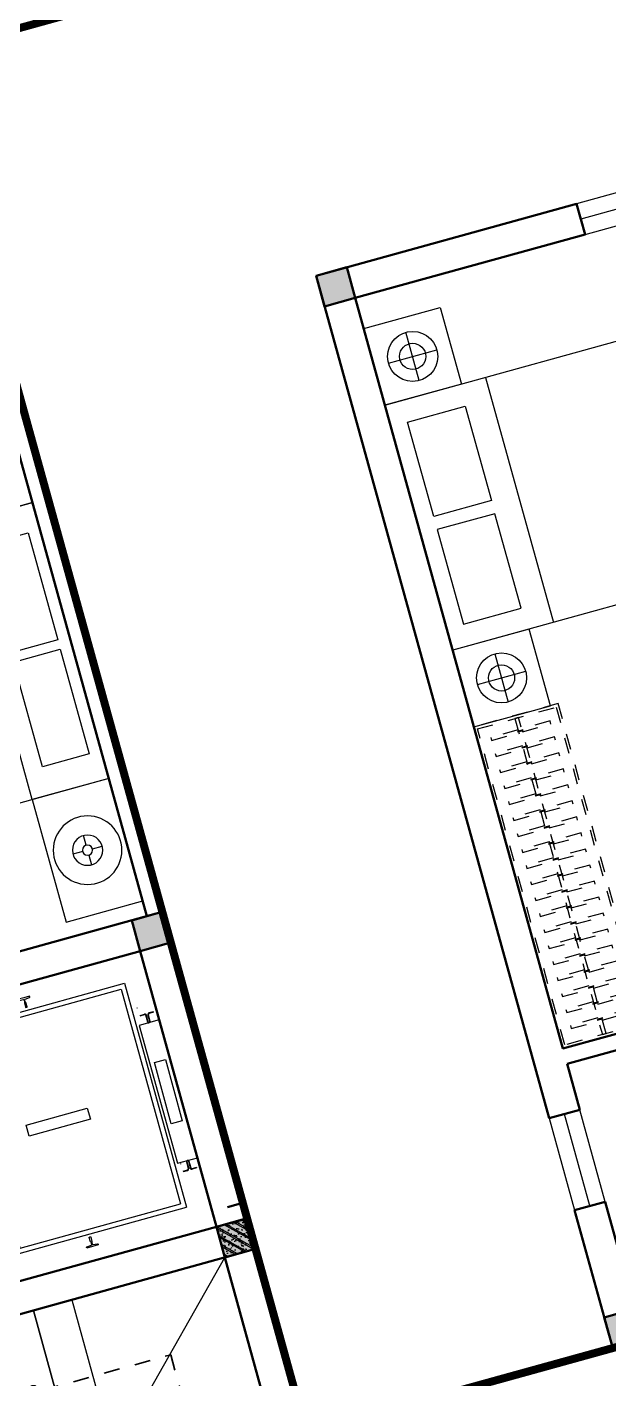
# Model space of a CAD drawing. Header units: metres. Extents: x 568332 to 569219, y 2065964 to 2066430.
# Drawn here: x 568528.25 to 568531.91, y 2066382.82 to 2066391.33 of the extents above; entities that cross this region are included whole.
import ezdxf

# ---------------------------------------------------------------- set-up
doc = ezdxf.new("R2010")
doc.units = ezdxf.units.M
for name, pattern in [('DASHDOT2', [0.5, 0.25, -0.125, 0, -0.125]), ('HIDDEN', [0.375, 0.25, -0.125]), ('X-5M-G-MB PHONGNGU$0$HIDDEN2', [0.1875, 0.125, -0.0625])]:
    doc.linetypes.add(name, pattern=pattern)
doc.layers.get('0').update_dxf_attribs({"linetype": 'CONTINUOUS'})
for name, color, linetype, lineweight in [('-CONCRETE', 1, 'CONTINUOUS', 35), ('-DIM', 9, 'CONTINUOUS', 13), ('-DOOR', 137, 'CONTINUOUS', 9), ('-FURNITURE', 46, 'CONTINUOUS', 9), ('-HATCH', 8, 'CONTINUOUS', 5), ('-LINE1', 7, 'CONTINUOUS', 18), ('-LINE2', 252, 'CONTINUOUS', 9), ('-STEEL1', 1, 'CONTINUOUS', 35), ('-TEXT', 7, 'CONTINUOUS', 15), ('-WALL', 4, 'CONTINUOUS', 35)]:
    doc.layers.add(name, color=color, linetype=linetype, lineweight=lineweight)
doc.layers.add('-RANH GIOI LO DAT', color=12, linetype='CONTINUOUS')
doc.layers.add('1-NETMANH', color=8, linetype='CONTINUOUS')
doc.styles.add('vnavanth', font='', dxfattribs={"width": 0.8})
doc.styles.get('vnavanth').set_extended_font_data('.VnAvantH')

# ---------------------------------------------------------------- blocks, each defined once
blk = doc.blocks.new('M32-T3')
at = {"layer": '-RANH GIOI LO DAT', "linetype": 'HIDDEN', "ltscale": 10, "const_width": 50}
blk.add_lwpolyline([(199451.4178575455, -1036598.047237429), (205466.3236621032, -1036132.558427745), (205466.3236621025, -1016255.591068573), (194466.3236619882, -1016255.591068438), (194466.3236616741, -1031983.839740519)], close=True, dxfattribs=at)
blk = doc.blocks.new('*U237')
at = {"linetype": 'X-5M-G-MB PHONGNGU$0$HIDDEN2'}
for points in [[(0, 600.0000000004657), (0, 0), (2290.909090880962, -8.262197655262123e-10), (2290.909090880962, 599.9999999996394)], [(2270.909090880962, 579.999661371566), (2270.909090880962, 19.99966137156623), (20, 20.00000000046566), (20, 580.0000000004657)], [(2270.909090880962, 286.6991212946483), (2270.909090880962, 313.0991212945551), (20, 313.0991212953813), (19.99999859370291, 286.6991212952417)], [(113.7817614636733, 319.1750910408318), (109.4317788550979, 319.1750910408318), (109.4317788550979, 280.441767644881), (113.7817614636733, 280.441767644881)], [(227.7817614636733, 319.1750910407849), (223.4317788550979, 319.1750910407849), (223.4317788550979, 280.4417676448341), (227.7817614636733, 280.4417676448341)], [(341.7817614636733, 319.175091040738), (337.4317788550979, 319.175091040738), (337.4317788550979, 280.4417676447872), (341.7817614636733, 280.4417676447872)], [(455.7817614636733, 319.1750910406911), (451.4317788550979, 319.1750910406911), (451.4317788550979, 280.4417676447403), (455.7817614636733, 280.4417676447403)], [(569.7817614636733, 319.1750910406442), (565.431778855098, 319.1750910406442), (565.431778855098, 280.4417676446934), (569.7817614636733, 280.4417676446934)], [(683.7817614636733, 319.1750910405973), (679.431778855098, 319.1750910405973), (679.431778855098, 280.4417676446465), (683.7817614636733, 280.4417676446465)], [(797.7817614636733, 319.1750910405504), (793.431778855098, 319.1750910405504), (793.431778855098, 280.4417676445996), (797.7817614636733, 280.4417676445996)], [(911.7817614636733, 319.1750910405035), (907.431778855098, 319.1750910405035), (907.431778855098, 280.4417676445527), (911.7817614636733, 280.4417676445527)], [(1025.781761463673, 319.1750910404566), (1021.431778855098, 319.1750910404566), (1021.431778855098, 280.4417676445057), (1025.781761463673, 280.4417676445057)], [(1139.781761463673, 319.1750910404097), (1135.431778855098, 319.1750910404097), (1135.431778855098, 280.4417676444588), (1139.781761463673, 280.4417676444588)], [(1253.781761463673, 319.1750910403628), (1249.431778855098, 319.1750910403628), (1249.431778855098, 280.4417676444119), (1253.781761463673, 280.4417676444119)], [(1367.781761463673, 319.1750910403159), (1363.431778855098, 319.1750910403159), (1363.431778855098, 280.441767644365), (1367.781761463673, 280.441767644365)], [(1481.781761463673, 319.175091040269), (1477.431778855098, 319.175091040269), (1477.431778855098, 280.4417676443181), (1481.781761463673, 280.4417676443181)], [(1595.781761463673, 319.175091040222), (1591.431778855098, 319.175091040222), (1591.431778855098, 280.4417676442712), (1595.781761463673, 280.4417676442712)], [(1709.781761463673, 319.1750910401751), (1705.431778855098, 319.1750910401751), (1705.431778855098, 280.4417676442243), (1709.781761463673, 280.4417676442243)], [(1823.781761463673, 319.1750910401282), (1819.431778855098, 319.1750910401282), (1819.431778855098, 280.4417676441774), (1823.781761463673, 280.4417676441774)], [(1937.781761463673, 319.1750910400813), (1933.431778855098, 319.1750910400813), (1933.431778855098, 280.4417676441305), (1937.781761463673, 280.4417676441305)], [(2051.781761463673, 319.1750910400344), (2047.431778855098, 319.1750910400344), (2047.431778855098, 280.4417676440836), (2051.781761463673, 280.4417676440836)], [(2165.781761463673, 319.1750910399875), (2161.431778855098, 319.1750910399875), (2161.431778855098, 280.4417676440366), (2165.781761463673, 280.4417676440366)]]:
    blk.add_lwpolyline(points, close=True, dxfattribs=at)
for points in [[(122.2409142897814, 313.1103512093413), (122.2409142897814, 515.2497102723445), (100.1765458012815, 515.2497102723445), (100.1765458012815, 313.1103512093413)], [(236.2409142897814, 313.1103512092944), (236.2409142897814, 515.2497102722975), (214.1765458012815, 515.2497102722975), (214.1765458012815, 313.1103512092944)], [(350.2409142897814, 313.1103512092475), (350.2409142897814, 515.2497102722507), (328.1765458012815, 515.2497102722507), (328.1765458012815, 313.1103512092475)], [(464.2409142897814, 313.1103512092006), (464.2409142897814, 515.2497102722037), (442.1765458012815, 515.2497102722037), (442.1765458012815, 313.1103512092006)], [(578.2409142897814, 313.1103512091537), (578.2409142897814, 515.2497102721569), (556.1765458012815, 515.2497102721569), (556.1765458012815, 313.1103512091537)], [(692.2409142897814, 313.1103512091068), (692.2409142897814, 515.24971027211), (670.1765458012815, 515.24971027211), (670.1765458012815, 313.1103512091068)], [(806.2409142897814, 313.1103512090599), (806.2409142897814, 515.249710272063), (784.1765458012815, 515.249710272063), (784.1765458012815, 313.1103512090599)], [(920.2409142897814, 313.110351209013), (920.2409142897814, 515.2497102720162), (898.1765458012815, 515.2497102720162), (898.1765458012815, 313.110351209013)], [(1034.240914289781, 313.1103512089661), (1034.240914289781, 515.2497102719692), (1012.176545801281, 515.2497102719692), (1012.176545801281, 313.1103512089661)], [(1148.240914289781, 313.1103512089192), (1148.240914289781, 515.2497102719224), (1126.176545801281, 515.2497102719224), (1126.176545801281, 313.1103512089192)], [(1262.240914289781, 313.1103512088723), (1262.240914289781, 515.2497102718754), (1240.176545801281, 515.2497102718754), (1240.176545801281, 313.1103512088723)], [(1376.240914289781, 313.1103512088254), (1376.240914289781, 515.2497102718285), (1354.176545801281, 515.2497102718285), (1354.176545801281, 313.1103512088254)], [(1490.240914289781, 313.1103512087785), (1490.240914289781, 515.2497102717816), (1468.176545801281, 515.2497102717816), (1468.176545801281, 313.1103512087785)], [(1604.240914289781, 313.1103512087315), (1604.240914289781, 515.2497102717347), (1582.176545801281, 515.2497102717347), (1582.176545801281, 313.1103512087315)], [(1718.240914289781, 313.1103512086846), (1718.240914289781, 515.2497102716878), (1696.176545801281, 515.2497102716878), (1696.176545801281, 313.1103512086846)], [(1832.240914289781, 313.1103512086377), (1832.240914289781, 515.2497102716409), (1810.176545801281, 515.2497102716409), (1810.176545801281, 313.1103512086377)], [(1946.240914289781, 313.1103512085908), (1946.240914289781, 515.2497102715939), (1924.176545801281, 515.2497102715939), (1924.176545801281, 313.1103512085908)], [(2060.240914289781, 313.1103512085439), (2060.240914289781, 515.2497102715471), (2038.176545801281, 515.2497102715471), (2038.176545801281, 313.1103512085439)], [(2174.240914289781, 313.110351208497), (2174.240914289781, 515.2497102715001), (2152.176545801281, 515.2497102715001), (2152.176545801281, 313.110351208497)], [(100.1765458012815, 286.7103512094345), (100.1765458012815, 92.0852110228024), (122.2409142897814, 92.0852110228024), (122.2409142897814, 286.7103512094345)], [(214.1765458012815, 286.7103512093876), (214.1765458012815, 92.08521102275549), (236.2409142897814, 92.08521102275549), (236.2409142897814, 286.7103512093876)], [(328.1765458012815, 286.7103512093407), (328.1765458012815, 92.08521102270858), (350.2409142897814, 92.08521102270858), (350.2409142897814, 286.7103512093407)], [(442.1765458012815, 286.7103512092938), (442.1765458012815, 92.08521102266168), (464.2409142897814, 92.08521102266168), (464.2409142897814, 286.7103512092938)], [(556.1765458012815, 286.7103512092469), (556.1765458012815, 92.08521102261477), (578.2409142897814, 92.08521102261477), (578.2409142897814, 286.7103512092469)], [(670.1765458012815, 286.7103512092), (670.1765458012815, 92.08521102256786), (692.2409142897814, 92.08521102256786), (692.2409142897814, 286.7103512092)], [(784.1765458012815, 286.7103512091531), (784.1765458012815, 92.08521102252095), (806.2409142897814, 92.08521102252095), (806.2409142897814, 286.7103512091531)], [(898.1765458012815, 286.7103512091062), (898.1765458012815, 92.08521102247404), (920.2409142897814, 92.08521102247404), (920.2409142897814, 286.7103512091062)], [(1012.176545801281, 286.7103512090592), (1012.176545801281, 92.08521102242715), (1034.240914289781, 92.08521102242715), (1034.240914289781, 286.7103512090592)], [(1126.176545801281, 286.7103512090123), (1126.176545801281, 92.08521102238024), (1148.240914289781, 92.08521102238024), (1148.240914289781, 286.7103512090123)], [(1240.176545801281, 286.7103512089654), (1240.176545801281, 92.08521102233333), (1262.240914289781, 92.08521102233333), (1262.240914289781, 286.7103512089654)], [(1354.176545801281, 286.7103512089186), (1354.176545801281, 92.08521102228642), (1376.240914289781, 92.08521102228642), (1376.240914289781, 286.7103512089186)], [(1468.176545801281, 286.7103512088717), (1468.176545801281, 92.0852110222395), (1490.240914289781, 92.0852110222395), (1490.240914289781, 286.7103512088717)], [(1582.176545801281, 286.7103512088247), (1582.176545801281, 92.0852110221926), (1604.240914289781, 92.0852110221926), (1604.240914289781, 286.7103512088247)], [(1696.176545801281, 286.7103512087778), (1696.176545801281, 92.0852110221457), (1718.240914289781, 92.0852110221457), (1718.240914289781, 286.7103512087778)], [(1810.176545801281, 286.7103512087309), (1810.176545801281, 92.08521102209879), (1832.240914289781, 92.08521102209879), (1832.240914289781, 286.7103512087309)], [(1924.176545801281, 286.710351208684), (1924.176545801281, 92.08521102205188), (1946.240914289781, 92.08521102205188), (1946.240914289781, 286.710351208684)], [(2038.176545801281, 286.7103512086371), (2038.176545801281, 92.08521102200497), (2060.240914289781, 92.08521102200497), (2060.240914289781, 286.7103512086371)], [(2152.176545801281, 286.7103512085902), (2152.176545801281, 92.08521102195806), (2174.240914289781, 92.08521102195806), (2174.240914289781, 286.7103512085902)]]:
    blk.add_lwpolyline(points, dxfattribs=at)
blk = doc.blocks.new('G1600')
for p, q in [((137477.0741823114, -212827.2147267315), (139077.0741823114, -212827.2147267327)), ((137227.6935681712, -213391.7193460799), (137227.6935681718, -213076.8871672568)), ((139326.4547964507, -213391.7193460799), (139326.4547964501, -213076.8871672568)), ((137385.1096575831, -213234.3032566686), (137070.2774787599, -213234.3032566681)), ((139169.0387070388, -213234.3032566686), (139483.870885862, -213234.3032566681))]:
    blk.add_line(p, q)
blk.add_lwpolyline([(137477.074182311, -213484.2147267315), (137477.0741823123, -211484.2147267315), (139077.0741823123, -211484.2147267327), (139077.074182311, -213484.2147267327), (137477.074182311, -213484.2147267315)])
for points in [[(136977.074182316, -213484.2147267311), (136977.0741823163, -212984.3917867657), (137477.0741823113, -212984.3917867661), (137477.074182311, -213484.2147267315)], [(139577.0741823059, -213484.2147267331), (139577.0741823062, -212984.3917867677), (139077.0741823113, -212984.3917867673), (139077.074182311, -213484.2147267327)], [(137617.074182311, -213375.2147267316), (137617.0741823112, -212998.7147267316), (138234.5741823112, -212998.714726732), (138234.574182311, -213375.214726732)], [(138937.074182311, -213375.2147267325), (138937.0741823112, -212998.7147267325), (138319.5741823112, -212998.7147267321), (138319.574182311, -213375.2147267321)]]:
    blk.add_lwpolyline(points, close=True)
for centre, radius in [((137227.6935681715, -213234.3032566684), 157.4160894116067), ((139326.4547964504, -213234.3032566684), 157.4160894116067), ((137227.6935681715, -213234.3032566684), 82.41608941160666), ((139326.4547964504, -213234.3032566684), 82.41608941160666)]:
    blk.add_circle(centre, radius)
blk = doc.blocks.new('A$C5C575821')
at = {"layer": '-CONCRETE'}
h = blk.add_hatch(color=256, dxfattribs=at)
h.dxf.hatch_style = 1
h.paths.add_polyline_path([(-0.00237559899687767, 200.0000000000146), (-0.00237559899687767, 1.455191522836685e-11), (199.9976244010031, 1.455191522836685e-11), (199.9976244010031, 200.0000000000146)])
blk.add_lwpolyline([(-0.00237559899687767, 1.455191522836685e-11), (199.9976244010031, 1.455191522836685e-11), (199.9976244010031, 200.0000000000146), (-0.00237559899687767, 200.0000000000146)], close=True, dxfattribs=at)
blk = doc.blocks.new('M33-T3')
at = {"layer": '-DOOR'}
for points in [[(196376.5836494273, -1084899.891870278), (195776.5717095194, -1084899.891870278), (195776.5717095194, -1085099.891870278), (196376.5836494273, -1085099.891870278)], [(201876.57170953, -1086599.891870285), (201676.5717096046, -1086599.891870285), (201676.5717096046, -1087999.891870285), (201876.57170953, -1087999.891870285)]]:
    blk.add_lwpolyline(points, close=True, dxfattribs=at)
for points in [[(195776.5717095194, -1084999.891870278), (196376.5762835864, -1084999.936046146)], [(201776.5717095673, -1087999.891870285), (201776.5717095673, -1086599.891870285)]]:
    blk.add_lwpolyline(points, dxfattribs=at)
at = {"layer": '-RANH GIOI LO DAT', "linetype": 'HIDDEN', "ltscale": 10, "const_width": 50}
blk.add_lwpolyline([(203876.571708693, -1102080.35633725), (203876.5717087883, -1082899.891869968), (194876.5717094397, -1082899.891870038), (194876.5717094397, -1102776.859229435)], close=True, dxfattribs=at)
at = {"layer": '-WALL', "linetype": 'Continuous', "ltscale": 10}
for p, q in [((194876.5717094397, -1084899.891870357), (195776.5717095194, -1084899.891870347)), ((196376.5836494273, -1084899.891870355), (201876.5717095169, -1084899.891870276)), ((201876.5717095169, -1084899.891870276), (201876.57170953, -1086599.891870285)), ((195076.5717094397, -1085099.891870355), (195776.5717095194, -1085099.891870347)), ((196376.5689242505, -1085099.89187034), (196676.5717095616, -1085099.891870337)), ((196776.5717095616, -1085099.89187035), (201676.5717095192, -1085099.891870278)), ((201676.5717095192, -1085099.891870278), (201676.57170953, -1086599.891870285)), ((201676.5717095988, -1086599.891870285), (201876.5717095988, -1086599.891870285))]:
    blk.add_line(p, q, dxfattribs=at)
at = {"layer": '-WALL'}
for p, q in [((195776.5717095194, -1085099.891870347), (195776.5717095194, -1084899.891870347)), ((196376.5689242505, -1085099.89187034), (196376.5836494273, -1084899.891870355)), ((196676.5717094877, -1087475.189728259), (196676.5717095616, -1085099.891870337)), ((196776.5717094878, -1087475.189728259), (196776.5717095616, -1085099.89187035))]:
    blk.add_line(p, q, dxfattribs=at)
at = {"layer": '-FURNITURE', "extrusion": (0, 0, -1), "xscale": -0.916666666665974, "yscale": 0.916666666665974, "zscale": -0.916666666665974, "rotation": 180}
blk.add_blockref('*U237', (-198876.5717095342, -1085099.89187035), dxfattribs=at)
at = {"layer": '-FURNITURE', "rotation": 180}
blk.add_blockref('G1600', (338453.6458918434, -1298584.106596781), dxfattribs=at)
at = {"layer": '-WALL', "xscale": -1}
for p in [(195076.5693338407, -1085099.891870355), (201876.5693339201, -1085099.891870276)]:
    blk.add_blockref('A$C5C575821', p, dxfattribs=at)
blk = doc.blocks.new('M34-T3')
at = {"layer": '-RANH GIOI LO DAT', "linetype": 'HIDDEN', "ltscale": 10, "const_width": 50.00000000000004}
blk.add_lwpolyline([(202625.2799110413, -1167939.099892139), (202625.2799110413, -1149455.138317585), (193625.2799105644, -1149455.138317347), (193625.2799098492, -1168635.60278511)], close=True, dxfattribs=at)
blk = doc.blocks.new('X-5M-DH-2-CORE$0$A$C75E80C28')
at = {"layer": '-LINE2', "linetype": 'Continuous', "ltscale": 2}
for p, q in [((-510.0000099998433, -21.5000000000291), (-510.0000099998579, -50.60000000000582)), ((-506.8000099998899, -21.5000000000291), (-510.0000099998433, -21.5000000000291)), ((-510.0000099998579, -108.5000000000291), (-510.0000099998433, -79.39999999999418)), ((-506.8000099998899, -21.5000000000291), (-506.8000099999044, -50.60000000000582)), ((-506.8000099999044, -108.5000000000291), (-506.8000099998899, -79.39999999999418)), ((-456.2000100000296, -56.79999999998836), (-500.6000099999364, -56.80000000001746)), ((-456.2000100000441, -60), (-500.600009999951, -60.0000000000291)), ((-456.2000100000296, -70), (-500.6000099999364, -70.0000000000291)), ((-456.2000100000296, -73.19999999995343), (-500.6000099999364, -73.19999999998254)), ((-453.2000100000441, -63), (-453.2000100000296, -67)), ((-450.0000099998579, -63), (-450.0000099998433, -67)), ((450.0000100000616, -63), (450.0000100000761, -67)), ((453.200010000015, -63), (453.2000100000296, -67)), ((456.2000100000296, -56.79999999998836), (500.6000100000529, -56.79999999998836)), ((456.200010000015, -60), (500.6000100000383, -60)), ((456.2000100000296, -70), (500.6000100000529, -70)), ((456.2000100000296, -73.19999999995343), (500.6000100000529, -73.19999999995343)), ((506.8000100001227, -21.5), (510.0000100000761, -21.5)), ((506.8000100001227, -21.5), (506.8000100001082, -50.59999999997672)), ((506.8000100001227, -108.5), (506.8000100001227, -79.39999999996508)), ((510.0000100000761, -21.5), (510.0000100000616, -50.59999999997672)), ((510.0000100000761, -108.5), (510.0000100000761, -79.39999999996508)), ((-731.0000002632733, -148.9999999649008), (730.9999997367267, -148.9999999649299)), ((-731.0000002698944, -1304.999999934109), (-731.0000002632733, -148.9999999649008)), ((-556.8000102631631, -112.4999999912397), (-560.0000102631166, -112.4999999912397)), ((456.800009736864, -112.4999999912397), (460.0000097368174, -112.4999999912397)), ((730.9999997301056, -1304.999999934109), (730.9999997367267, -148.9999999649299)), ((-700.0000002632733, -178.9999999649008), (699.9999997367267, -178.9999999649299)), ((-700.0000002699089, -1224.999999934109), (-700.0000002632733, -178.9999999649008)), ((699.9999997300911, -1224.999999934109), (699.9999997367267, -178.9999999649299)), ((-700.0000002699089, -1224.999999934109), (-400.0000002699089, -1224.999999934138)), ((-400.0000002698944, -1304.999999934138), (-400.0000002699089, -1224.999999934138)), ((699.9999997300911, -1224.999999934109), (399.9999997300911, -1224.999999934109)), ((399.9999997301056, -1304.999999934109), (399.9999997300911, -1224.999999934109)), ((839.9999997301056, -1304.999999934109), (-840.0000002698944, -1304.999999934109)), ((-840.0000002698944, -1364.999999934109), (-840.0000002698944, -1304.999999934109)), ((424.9999997301056, -1308.999999934109), (-425.0000002698944, -1308.999999934109)), ((-425.0000002699089, -1342.999999934109), (-425.0000002698944, -1308.999999934109)), ((424.9999997300911, -1342.999999934109), (-425.0000002699089, -1342.999999934109)), ((-2.6989437174052e-07, -1308.999999934109), (-2.699089236557484e-07, -1342.999999934109)), ((424.9999997300911, -1342.999999934109), (424.9999997301056, -1308.999999934109)), ((839.9999997301056, -1364.999999934109), (839.9999997301056, -1304.999999934109)), ((839.9999997301056, -1364.999999934109), (-840.0000002698944, -1364.999999934109)), ((839.9999997301056, -1394.999999934109), (-840.0000002698944, -1394.999999934109)), ((-840.0000002698944, -1394.999999934109), (-840.0000002698944, -1454.999999934109)), ((429.9999997300911, -1405.999999934138), (-430.0000002699089, -1405.999999934109)), ((-430.0000002699089, -1405.999999934109), (-430.0000002698944, -1445.999999934109)), ((429.9999997301056, -1445.999999934138), (-430.0000002698944, -1445.999999934109)), ((-2.699089236557484e-07, -1405.999999934109), (-2.6989437174052e-07, -1445.999999934109)), ((429.9999997300911, -1405.999999934138), (429.9999997301056, -1445.999999934138)), ((839.9999997301056, -1394.999999934109), (839.9999997301056, -1454.999999934109)), ((-840.0000002698944, -1454.999999934109), (-435.0000002698944, -1454.999999934109)), ((-435.0000002698944, -1449.999999934109), (-435.0000002699089, -1459.999999934109)), ((-435.0000002698944, -1449.999999934109), (-400.0000002698944, -1449.999999934138)), ((-435.0000002699089, -1459.999999934109), (-425.0000002699089, -1459.999999934109)), ((-435.0000002698653, -1489.999999934109), (-435.0000002698653, -1499.999999934109)), ((-435.0000002698653, -1489.999999934109), (-425.0000002698653, -1489.999999934109)), ((-435.0000002698653, -1499.999999934109), (-400.0000002698653, -1499.999999934138)), ((-433.4000002698012, -1451.599999934086), (-433.4000002698012, -1458.399999934074)), ((-433.4000002698012, -1451.599999934086), (-401.6000002697547, -1451.599999934086)), ((-433.4000002698012, -1458.399999934074), (-425.0000002698944, -1458.399999934074)), ((-433.4000002697721, -1491.599999934086), (-433.4000002697721, -1498.399999934074)), ((-433.4000002697721, -1491.599999934086), (-425.0000002698653, -1491.599999934086)), ((-433.4000002697721, -1498.399999934074), (-401.6000002697256, -1498.399999934074)), ((-425.0000002698944, -1458.399999934074), (-425.0000002699089, -1459.999999934109)), ((-425.0000002698653, -1489.999999934109), (-425.0000002698653, -1491.599999934086)), ((-401.6000002697547, -1451.599999934086), (-401.6000002697256, -1498.399999934074)), ((399.9999997301056, -1449.999999934109), (-400.0000002698944, -1449.999999934138)), ((-400.0000002698944, -1449.999999934138), (-400.0000002698653, -1499.999999934138)), ((399.9999997301056, -1449.999999934109), (399.9999997301347, -1499.999999934109)), ((434.9999997301056, -1449.999999934109), (399.9999997301056, -1449.999999934109)), ((434.9999997301347, -1499.999999934109), (399.9999997301347, -1499.999999934109)), ((401.5999997301988, -1451.599999934086), (401.5999997302279, -1498.399999934074)), ((433.3999997302453, -1451.599999934086), (401.5999997301988, -1451.599999934086)), ((433.3999997302744, -1498.399999934074), (401.5999997302279, -1498.399999934074)), ((433.3999997302453, -1458.399999934074), (424.9999997301056, -1458.399999934074)), ((424.9999997301056, -1458.399999934074), (424.9999997301056, -1459.999999934109)), ((434.9999997301056, -1459.999999934109), (424.9999997301056, -1459.999999934109)), ((424.9999997301347, -1489.999999934109), (424.9999997301347, -1491.599999934086)), ((434.9999997301347, -1489.999999934109), (424.9999997301347, -1489.999999934109)), ((433.3999997302744, -1491.599999934086), (424.9999997301347, -1491.599999934086)), ((433.3999997302453, -1451.599999934086), (433.3999997302453, -1458.399999934074)), ((433.3999997302744, -1491.599999934086), (433.3999997302744, -1498.399999934074)), ((434.9999997301056, -1449.999999934109), (434.9999997301056, -1459.999999934109)), ((839.9999997301056, -1454.999999934109), (434.9999997301056, -1454.999999934109)), ((434.9999997301347, -1489.999999934109), (434.9999997301347, -1499.999999934109))]:
    blk.add_line(p, q, dxfattribs=at)
for points in [[(-450.0000000000146, 0), (-450, -130), (450, -130), (449.9999999999854, 0)], [(-200, -29), (200.0000000001164, -29), (200.0000000001164, -101), (-200, -101)], [(-36.0000002632587, -583.9999999649008), (35.9999997367413, -583.9999999649008), (35.99999973675585, -983.9999999649008), (-36.00000026324415, -983.9999999649008)]]:
    blk.add_lwpolyline(points, close=True, dxfattribs=at)
for points in [[(-780.0000002632587, -788.9999999649008), (-751.0000002632587, -788.9999999649299, 0.414213562373095), (-750.0000002632733, -787.9999999649008), (-750.0000002632587, -783.9999999649008), (-750.0000002632587, -779.9999999649008, 0.414213562373095), (-751.0000002632733, -778.9999999649299), (-780.0000002632733, -778.9999999649881, -0.2569775838576673), (-784.1207396915852, -781.9399999648449), (-797.9000002631656, -781.939999964874, -0.414213562373095), (-800.9000002631656, -778.939999964874), (-804.0000002632587, -749.4999999649008, 0.414213562373095), (-807.0000002632587, -746.4999999649008), (-812.0000002632587, -746.4999999649008), (-812.0000002632587, -783.9999999649008), (-812.0000002632587, -821.4999999649008), (-807.0000002632587, -821.4999999649008, 0.414213562373095), (-804.0000002632587, -818.4999999649008), (-800.9000002631656, -789.0599999648693, -0.414213562373095), (-797.9000002631656, -786.0599999648693), (-784.1207396915852, -786.0599999648402, -0.2569775838576673), (-780.0000002632587, -788.9999999647553)], [(779.9999997367413, -788.9999999649299), (750.9999997367413, -788.9999999649008, -0.414213562373095), (749.9999997367267, -787.9999999649299), (749.9999997367413, -783.9999999649299), (749.9999997367413, -779.9999999649299, -0.414213562373095), (750.9999997367267, -778.9999999649008), (779.9999997368432, -778.9999999650172, 0.2569775838576673), (784.1207391653006, -781.939999964874), (797.899999736881, -781.9399999648449, 0.414213562373095), (800.899999736881, -778.9399999648449), (803.9999997367413, -749.4999999649008, -0.414213562373095), (806.9999997367413, -746.4999999649008), (811.9999997367413, -746.4999999649008), (811.9999997367413, -783.9999999649008), (811.9999997367413, -821.4999999649008), (806.9999997367413, -821.4999999649008, -0.414213562373095), (803.9999997367413, -818.4999999649008), (800.899999736881, -789.0599999648402, 0.414213562373095), (797.899999736881, -786.0599999648402), (784.1207391653006, -786.0599999648693, 0.2569775838576672), (779.9999997368577, -788.9999999647844)]]:
    blk.add_lwpolyline(points, format="xyb", dxfattribs=at)
for centre, radius, start, end in [((-500.600009999951, -50.60000000000582), 9.400000000001475, 180, 270), ((-500.6000099999364, -79.39999999999418), 9.399999999997844, 90, 180), ((-500.600009999951, -50.60000000000582), 6.200000000004374, 180, 270), ((-500.6000099999364, -79.39999999999418), 6.19999999999734, 90, 180), ((-456.2000100000441, -63), 6.19999999999713, 0, 90), ((-456.2000100000441, -63), 3.000000000000045, 0, 90), ((-456.2000100000296, -67), 6.20000000000076, 270, 0), ((-456.2000100000296, -67), 2.999999999999834, 270, 0), ((456.200010000015, -63), 6.19999999999713, 90, 180), ((456.2000100000296, -67), 6.20000000000076, 180, 270), ((456.200010000015, -63), 3.000000000000045, 90, 180), ((456.2000100000296, -67), 2.999999999999834, 180, 270), ((500.6000100000383, -50.59999999997672), 6.200000000004374, 270, 0), ((500.6000100000383, -50.59999999997672), 9.400000000001475, 270, 0), ((500.6000100000529, -79.39999999996508), 9.399999999997844, 0, 90), ((500.6000100000529, -79.39999999996508), 6.19999999999734, 0, 90)]:
    blk.add_arc(centre, radius, start, end, dxfattribs=at)
blk = doc.blocks.new('A$C3F71457E')
at = {"layer": '-CONCRETE'}
blk.add_lwpolyline([(-8.760252967476845e-09, -100.0000002632005), (0, 400), (-1500, 400.0000000000582), (-1500.00000001755, -1399.999999999942), (-1.754960976541042e-08, -1400), (-7.895869202911854e-08, -900.0000002632005), (199.9999999912397, -900.0000002982852), (199.9999999824504, -1600), (-1700.00000001755, -1600), (-1700, 600), (200, 600), (199.9999999912397, -100.0000002982852), (6.140908226370811e-08, -100.0000002632005)], dxfattribs=at)
at = {"layer": '-LINE1'}
blk.add_line((-7.895869202911854e-08, -900.0000002632005), (-8.760252967476845e-09, -100.0000002632005), dxfattribs=at)
at = {"layer": '-WALL'}
for p in [(-1699.997624401003, 399.9999999999854), (0.00237559899687767, 399.9999999999854), (-1699.997624401081, -1599.999999999959), (0.002375601565972829, -1600.000000021305)]:
    blk.add_blockref('A$C5C575821', p, dxfattribs=at)
at = {"color": 2, "rotation": 90}
blk.add_blockref('X-5M-DH-2-CORE$0$A$C75E80C28', (-1500.00000000876, -499.9999999999418), dxfattribs=at)
blk = doc.blocks.new('1800X2000')
at = {"layer": '-FURNITURE'}
blk.add_line((325497.3064970744, 17765.29446492715), (325497.3064973904, 19565.2944651944), dxfattribs=at)
for points in [[(323997.3057774993, 19565.2944651944), (325997.3064971831, 19565.2944651944), (325997.3064971831, 17765.29446484288), (323997.3057774993, 17765.29446484288)], [(325612.9490047574, 19390.79434491032), (325919.0064973457, 19390.79434491032), (325919.0064973457, 18691.29434485664), (325612.9490047574, 18691.29434485664)], [(325612.9490046239, 18629.79434491026), (325919.0064972151, 18629.79434491026), (325919.0064972151, 17946.79434485664), (325612.9490046239, 17946.79434485664)]]:
    blk.add_lwpolyline(points, close=True, dxfattribs=at)
blk = doc.blocks.new('A$C38b1dc06')
at = {"layer": '-LINE1'}
for p, q in [((1749.854677429888, 4156.179725173817), (0.3015751927741803, 4156.179725173817)), ((1000.281453303236, 3156.179725173817), (0.3015751927741803, 4156.179725173817)), ((0.3015751927741803, 4156.179725173817), (0.3015751919010654, -343.8202748260228)), ((1000.281453303236, 4156.179725173824), (1000.281453303236, 3156.179725173824)), ((1250.139194678806, 3156.179725173824), (1250.139194678806, 4156.179725173824)), ((1250.139194678806, 4156.179725173824), (1250.139194678806, 3156.179725173824)), ((1499.996936054376, 3156.179725173824), (1499.996936054376, 4156.179725173824)), ((1499.996936054376, 4156.179725173824), (1499.996936054318, 3156.179725173832)), ((1749.854677429888, 3156.179725173824), (1749.854677429888, 4156.179725173824)), ((1749.854677429888, 4156.179725173817), (1749.85467742983, 3106.179725173817)), ((1000.281453302305, 656.1797251739335), (1000.281453303236, 3156.179725173817)), ((1000.281453303236, 3156.179725173817), (1749.85467742983, 3156.179725173817)), ((1050.281453303003, 706.1797251739772), (1050.281453303236, 3106.179725173817)), ((1050.281453303236, 3106.179725173817), (1699.854677429801, 3106.179725173817)), ((1233.300401159795, 2905.148311595723), (1699.854677429801, 3106.179725173817)), ((1699.854677428928, 706.1797251739772), (1699.854677429801, 3106.179725173817)), ((1749.854677429597, 706.179725173999), (1749.85467742983, 3106.179725173839)), ((1050.281453303003, 706.1797251739772), (1233.300401159795, 2905.148311595723)), ((1050.281453303003, 706.1797251739772), (1699.854677428928, 706.1797251739772)), ((1749.854677429888, -343.8202748260228), (1749.85467742983, 706.1797251739772)), ((1000.281453303236, 656.1797251739772), (1749.85467742983, 656.1797251739772)), ((1000.281453303236, -343.8202748260228), (1000.281453303236, 656.1797251739772)), ((1250.139194678806, 656.1797251739772), (1250.139194678806, -343.8202748260228)), ((1250.139194678806, -343.8202748260228), (1250.139194678806, 656.1797251739772)), ((1499.996936054376, 656.1797251739772), (1499.996936054376, -343.8202748260228)), ((1499.996936054376, -343.8202748260228), (1499.996936054318, 656.1797251739699)), ((1749.854677429888, 656.1797251739772), (1749.854677429888, -343.8202748260228)), ((1749.854677429888, -343.8202748260228), (0.3015751919010654, -343.8202748260228))]:
    blk.add_line(p, q, dxfattribs=at)
at = {"layer": '-LINE1', "lineweight": 18}
for p, q in [((1000.281453303236, 3156.179725173817), (0.2521035463432781, 3156.179725173817)), ((1000.281453303003, 2906.17972517389), (0.2521035461104475, 2906.17972517389)), ((1000.281453303469, 2656.17972517389), (0.2521035465761088, 2656.17972517389)), ((1000.281453303469, 2406.17972517389), (0.2521035465761088, 2406.17972517389)), ((1000.281453303469, 2156.179725173904), (0.2521035465761088, 2156.179725173904)), ((1000.281453303469, 1906.179725173904), (0.2521035465761088, 1906.179725173904)), ((1000.281453303469, 1656.179725173904), (0.2521035465761088, 1656.179725173904)), ((1000.28145330277, 1406.179725173904), (0.2521035458776169, 1406.179725173904)), ((1000.281453303236, 1156.179725173904), (0.2521035463432781, 1156.179725173904)), ((1000.28145330277, 906.1797251739044), (0.2521035458776169, 906.1797251739044)), ((1000.281453303236, 656.1797251739772), (0.2521035463432781, 656.1797251739772)), ((1000.281453303236, 656.1797251739772), (0.3015751859056763, -343.82027482595))]:
    blk.add_line(p, q, dxfattribs=at)
at = {"layer": '1-NETMANH', "linetype": 'DASHDOT2'}
blk.add_lwpolyline([(1327.325072003063, 3656.419923450812), (492.458725621982, 3656.419923450812), (508.0748312271317, 155.2632639587246), (508.0748312271317, 155.2632639587246), (1749.854677429888, 156.1797251739772), (1499.996936054376, -343.8202748260228)], dxfattribs=at)
at = {"layer": '-TEXT', "color": 2, "style": 'vnavanth'}
for s, p in [('2', (1346.818775833643, 3603.914582017329)), ('1', (1596.676517209155, 3603.914582017329)), ('20', (1562.294563305157, 183.5576658285718)), ('21', (1783.476825895079, 183.5576658285718))]:
    blk.add_text(s, height=99.97959496000885, dxfattribs=at).set_placement(p)
blk = doc.blocks.new('12PLMP12')
at = {"color": 0, "linetype": 'ByBlock'}
for p, q in [((0, 1.25), (0, 3.75)), ((-1.25, 0), (-3.75, 0)), ((1.25, 0), (3.75, 0)), ((0, -1.25), (0, -3.75))]:
    blk.add_line(p, q, dxfattribs=at)
for radius in [8.5, 3.75, 1.25]:
    blk.add_circle((0, 0), radius, dxfattribs=at)
blk = doc.blocks.new('18x35')
at = {"layer": '-HATCH'}
h = blk.add_hatch(dxfattribs=at)
h.set_pattern_fill('CHAU-01', color=256, scale=10, angle=-1.272221872585407e-14, pattern_type=2)
h.set_pattern_definition([(49.99999999999999, (0, 0), (71.72601826007535, -6.275213498259527), [7.5, -82.5]), (355, (0, 0), (-13.87513336129999, 75.21921337000119), [6, -66]), (100.4514, (5.977167999997619, -0.5229339999999638), (57.85093817140217, 68.94395420609534), [6.374019000000001, -70.1142112]), (46.18419999999998, (0, 20), (106.7241048625644, -16.55190143290183), [11.25, -123.75]), (96.63559999999998, (8.89367449999554, 18.62066930000003), (93.46627055487036, 97.41178709004416), [9.561028799999994, -105.1713]), (351.1842, (0, 20), (93.46619451336275, 97.41186009253245), [9, -99]), (20.99999999999998, (10, 15), (59.69070521184616, -40.2618890665339), [7.5, -82.5]), (326.0000000000001, (10, 15), (24.33153319215819, 72.5150045046853), [6, -66]), (71.45139999999999, (14.97422329999972, 11.64483940000002), (84.022262858149, 32.25304967099522), [6.374019000000001, -70.1142112]), (37.49999999999998, (0, 0), (1.215985531729074, 33.28938538313115), [0, -65.19999999999999, 0, -67, 0, -66.25]), (7.499999999999987, (0, 0), (26.30695374421487, 39.44117118823602), [0, -38.2, 0, -63.7, 0, -25.25]), (327.5, (-22.30000000000291, 0), (53.3822436172409, -2.255487173437988), [0, -25, 0, -78, 0, -103.5]), (317.5, (-32.30000000000291, 0), (58.31861693423862, 10.01049823323176), [0, -32.5, 0, -51.8, 0, -73.5]), (44.99999999999999, (0, 0), (-30.05203820042826, 30.05203820042828), []), (44.99999999999999, (0, 12.25), (-30.05203820042826, 30.05203820042828), [])])
h.paths.add_polyline_path([(96508.03118051568, 47993.04977023201), (96508.03118051568, 47793.04977023201), (96708.03118051568, 47793.04977023201), (96708.03118051568, 47993.04977023201)])
at = {"layer": '-STEEL1'}
blk.add_lwpolyline([(96508.03118051568, 47793.04977023201), (96708.03118051568, 47793.04977023201), (96708.03118051568, 47993.04977023201), (96508.03118051568, 47993.04977023201)], close=True, dxfattribs=at)
blk = doc.blocks.new('M1-T3')
at = {"layer": '-CONCRETE', "color": 1, "linetype": 'HIDDEN', "ltscale": 10, "const_width": 50}
blk.add_lwpolyline([(191581.7177010371, 50951.98888872014), (197581.6939540912, 50951.98888872005), (197581.7429788466, 30952.01227472891), (191581.7667257926, 30952.01227472891)], close=True, dxfattribs=at)
at = {"layer": '-FURNITURE'}
for points in [[(191681.7516528489, 48751.79506627219), (191681.7516525991, 48051.68693939997), (192181.7516525991, 48051.68693931225), (192181.7516528489, 48751.79506618447)], [(191681.7516528489, 45452.21219137825), (191681.7516525991, 46251.68693834676), (192181.7516525991, 46251.68693843448), (192181.7516528489, 45452.21219146597)]]:
    blk.add_lwpolyline(points, close=True, dxfattribs=at)
at = {"layer": '-LINE1'}
blk.add_line((191581.8478786641, 45653.23887293295), (191581.8427298019, 45653.23887293295), dxfattribs=at)
at = {"layer": '-LINE1', "lineweight": 18}
blk.add_lwpolyline([(191581.7411493842, 50951.93153578669), (197581.7174024383, 50951.9315357866), (197581.7664271937, 30951.95492153367), (191581.7901741396, 30951.95492153367)], close=True, dxfattribs=at)
at = {"layer": '-WALL'}
for p, q in [((191681.7899551598, 45352.87047821809), (191581.6089714906, 45352.87047821809)), ((191581.8478786649, 33951.64109416441), (191581.8478786809, 43452.06833831834)), ((191581.8478786809, 43452.06833831834), (191681.771352022, 43452.06833831834)), ((191781.7713520215, 43152.19966598263), (191781.7713520146, 38651.57990947187))]:
    blk.add_line(p, q, dxfattribs=at)
for points in [[(191581.6089714906, 45352.87047821806), (191581.5481236109, 48951.79488466763), (192481.7731005148, 48951.80535396283)], [(192481.7731005148, 48751.80535396283), (191681.820390144, 48751.79506622833), (191681.7899551598, 45352.87047821806)]]:
    blk.add_lwpolyline(points, dxfattribs=at)
at = {"layer": '-DIM', "xscale": -1, "rotation": 359.9999999899488}
blk.add_blockref('1800X2000', (517679.0581463023, 28486.3924164063), dxfattribs=at)
at = {"layer": '-FURNITURE', "xscale": 25.40000000083849, "yscale": 25.40000000083849, "zscale": 25.40000000083849, "rotation": 90.00000002731056}
blk.add_blockref('12PLMP12', (191931.7741070996, 45851.94956493187), dxfattribs=at)
at = {"layer": '-LINE1'}
blk.add_blockref('A$C38b1dc06', (191781.4697768292, 38996.0199408084), dxfattribs=at)
at = {"layer": '-STEEL1'}
blk.add_blockref('18x35', (95073.7148716847, -4641.255063849207), dxfattribs=at)
at = {"layer": '-WALL', "xscale": -1, "rotation": 180}
blk.add_blockref('A$C3F71457E', (193281.8478786809, 43752.1996659822), dxfattribs=at)

msp = doc.modelspace()

# ---------------------------------------------------------------- block references
at = {"layer": '-DIM', "xscale": 0.001, "yscale": 0.001, "zscale": 0.001, "rotation": 105.4590240808033}
msp.add_blockref('M32-T3', (567605.2885759645, 2065913.567334296), dxfattribs=at)

# ---------------------------------------------------------------- next in the draw order: block references
at = {"layer": '-DIM', "xscale": 0.001, "yscale": 0.001, "zscale": 0.001, "rotation": 105.4590240743158}
msp.add_blockref('M33-T3', (567538.2326881108, 2065906.009981228), dxfattribs=at)

# ---------------------------------------------------------------- next in the draw order: block references
at = {"layer": '-DIM', "xscale": 0.001, "yscale": 0.001, "zscale": 0.001, "rotation": 105.4590240781182}
msp.add_blockref('M34-T3', (567471.3528490951, 2065898.150150233), dxfattribs=at)

# ---------------------------------------------------------------- next in the draw order: block references
at = {"layer": '-DIM', "xscale": -0.001, "yscale": 0.001, "zscale": 0.001, "rotation": 15.45900309534941}
msp.add_blockref('M1-T3', (568725.8434435407, 2066393.114172314), dxfattribs=at)

doc.saveas('drawing.dxf')
